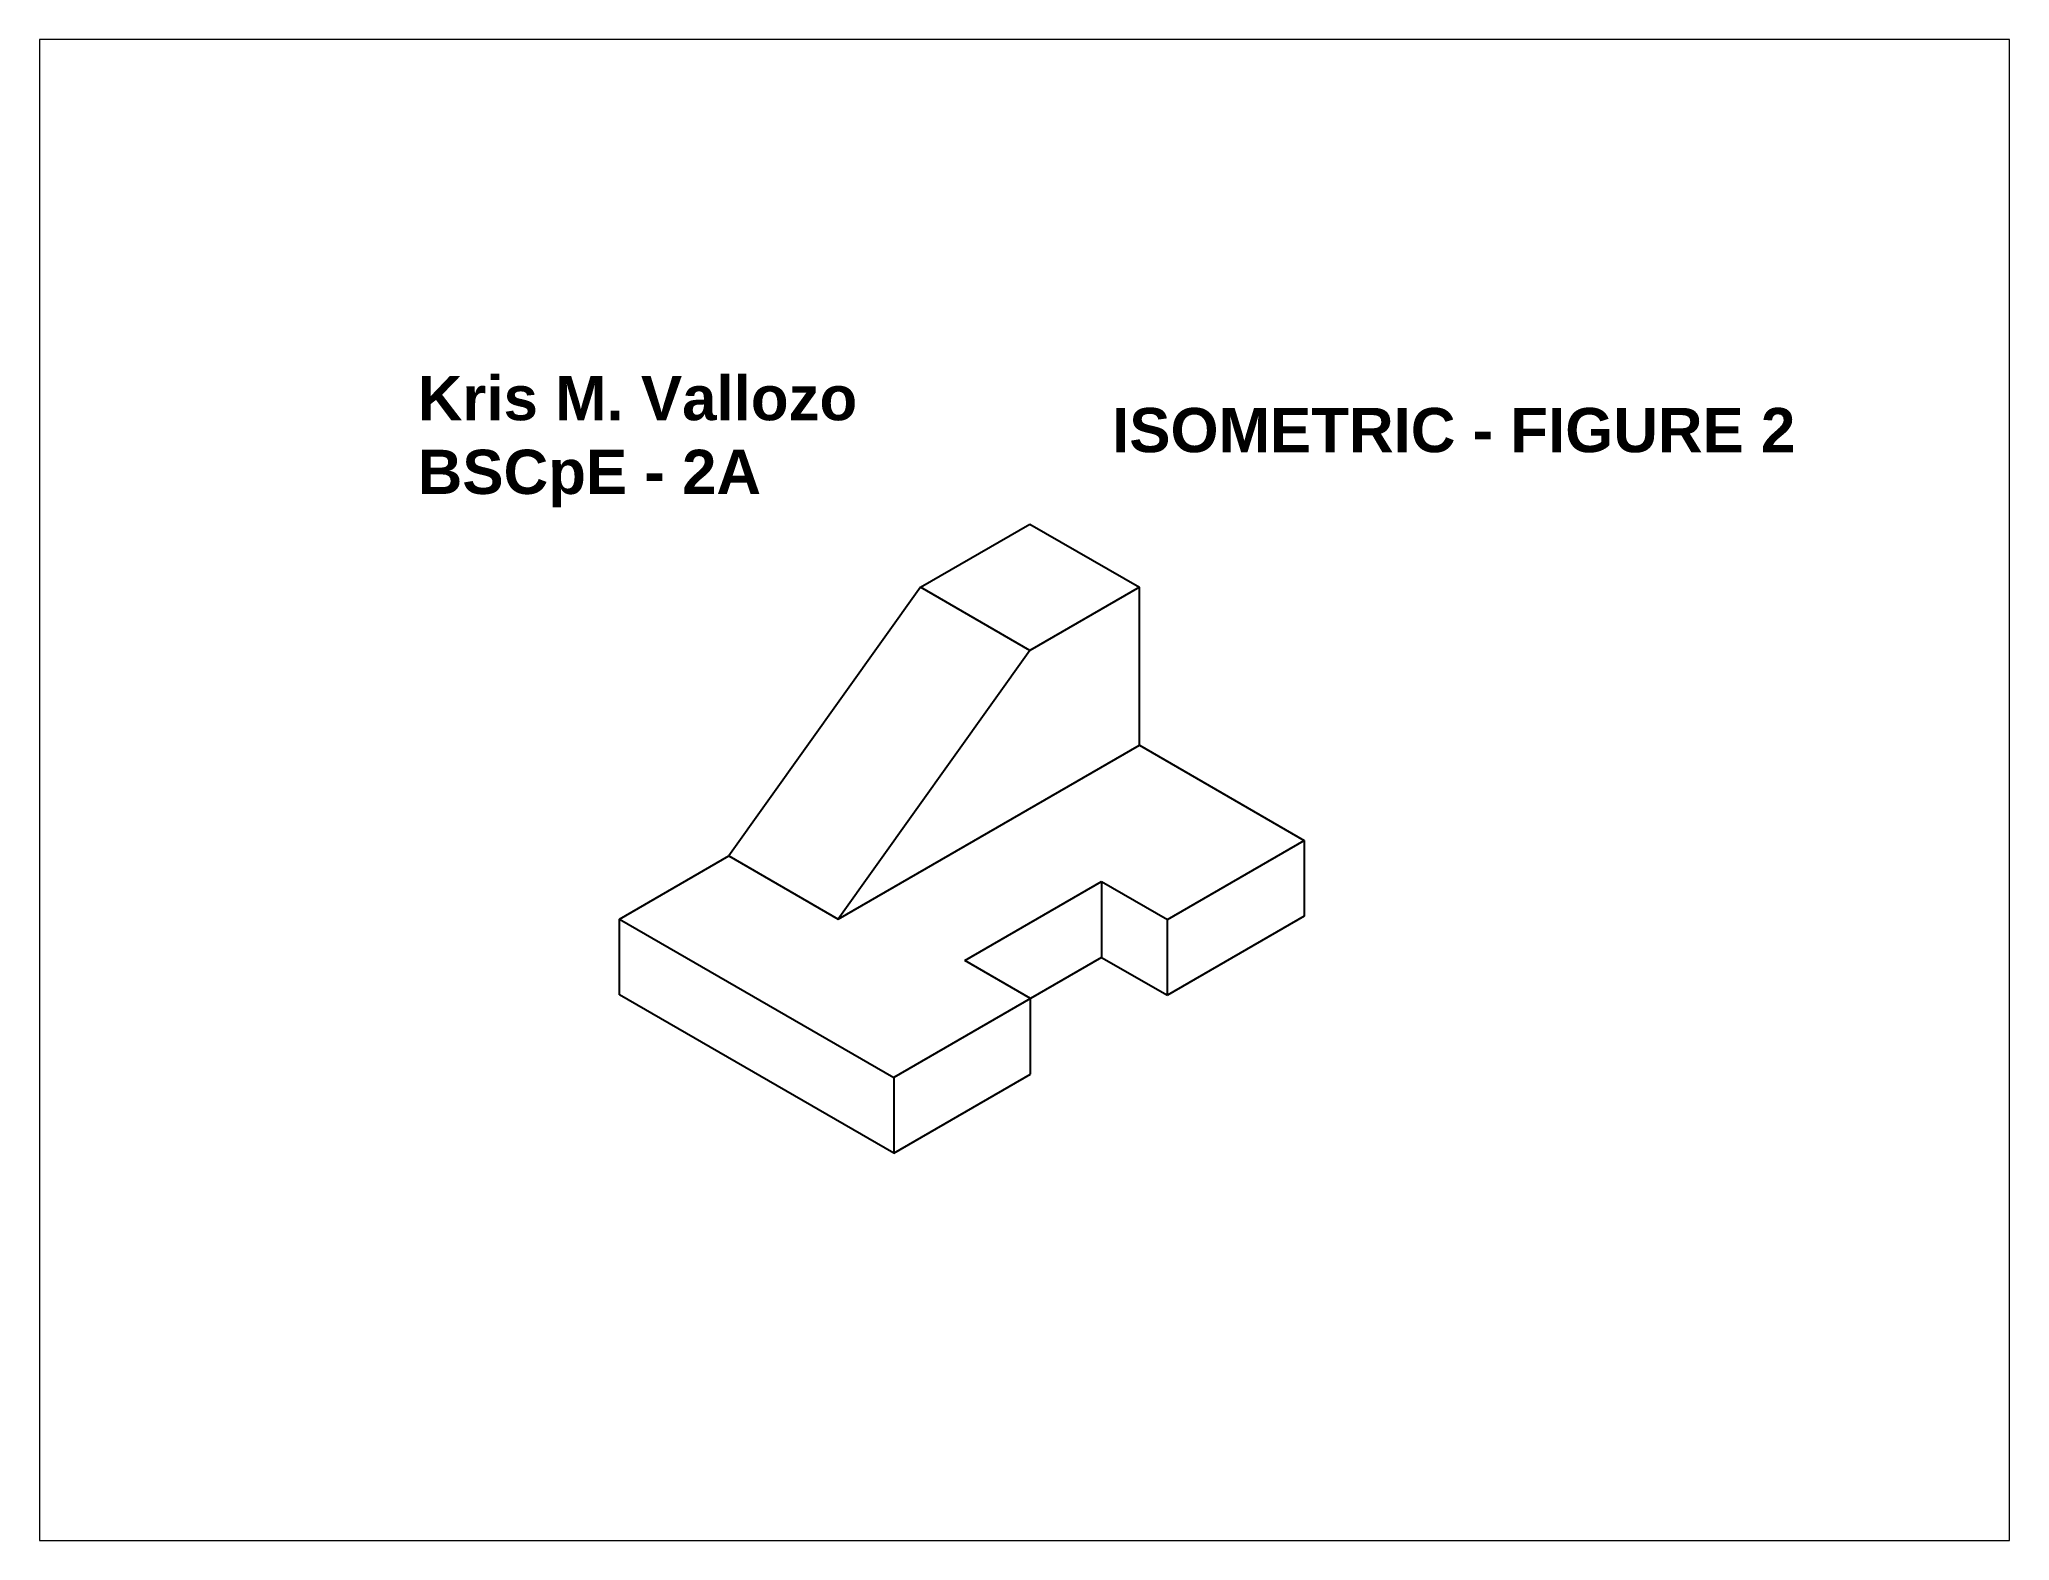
# Paper-space layout 'Layout1' of a CAD drawing. Header units: inches. Extents: x 1.05 to 9.45, y 0.8 to 7.2.
# The model-space entities are those that its viewports show. They can reach past a viewport. Long polylines and large blocks are cut down to what shows.
import ezdxf

# ---------------------------------------------------------------- set-up
doc = ezdxf.new("R2010")
doc.units = ezdxf.units.IN
doc.header["$MEASUREMENT"] = 0
doc.styles.get("Standard").update_dxf_attribs({"font": 'arialbd.ttf'})

msp = doc.modelspace()

# ---------------------------------------------------------------- linework, layer by layer
for p, q in [((479.38, 114.22), (496.7, 124.22)), ((496.7, 124.22), (514.02, 114.22)), ((479.38, 114.22), (449.07, 71.72)), ((496.7, 104.22), (479.38, 114.22)), ((514.02, 114.22), (496.7, 104.22)), ((514.02, 89.22), (514.02, 114.22)), ((496.7, 104.22), (466.39, 61.72)), ((466.39, 61.72), (514.02, 89.22)), ((514.02, 89.22), (540.1, 74.16)), ((431.75, 61.72), (449.07, 71.72)), ((449.07, 71.72), (466.39, 61.72)), ((518.45, 61.66), (540.1, 74.16)), ((540.1, 74.16), (540.1, 62.16)), ((486.4, 55.16), (508.05, 67.66)), ((508.05, 67.66), (518.45, 61.66)), ((508.05, 67.66), (508.05, 55.66)), ((431.75, 49.72), (431.75, 61.72)), ((431.75, 61.72), (475.15, 36.66)), ((540.1, 62.16), (518.45, 49.66)), ((518.45, 49.66), (518.45, 61.66)), ((496.8, 49.16), (486.4, 55.16)), ((508.05, 55.66), (496.8, 49.16)), ((508.05, 55.66), (518.45, 49.66)), ((475.15, 24.66), (431.75, 49.72)), ((496.8, 49.16), (475.15, 36.66)), ((496.8, 37.16), (496.8, 49.16)), ((475.15, 24.66), (496.8, 37.16)), ((475.15, 36.66), (475.15, 24.66))]:
    msp.add_line(p, q)

# ---------------------------------------------------------------- texts
at = {"char_height": 7, "attachment_point": 1}
for s, width, heights, insert in [('Kris M. Vallozo\\PBSCpE - 2A', 89.699, [0], (399.84, 147.65)), ('ISOMETRIC - FIGURE 2', 142.117, [20.73], (509.71, 142.59))]:
    msp.add_mtext_dynamic_manual_height_columns(s, width=width, gutter_width=35, heights=heights, dxfattribs=dict(at, insert=insert))

psp = doc.layouts.get("Layout1")

# ---------------------------------------------------------------- viewports
at = {"layer": '0', "view_target_point": (506.3945, 96.3049)}
psp.add_viewport(center=(5.25, 4), size=(8.4, 6.4), view_center_point=(-10.545, -14.16), view_height=237.514232, dxfattribs=at)

doc.saveas('drawing.dxf')
